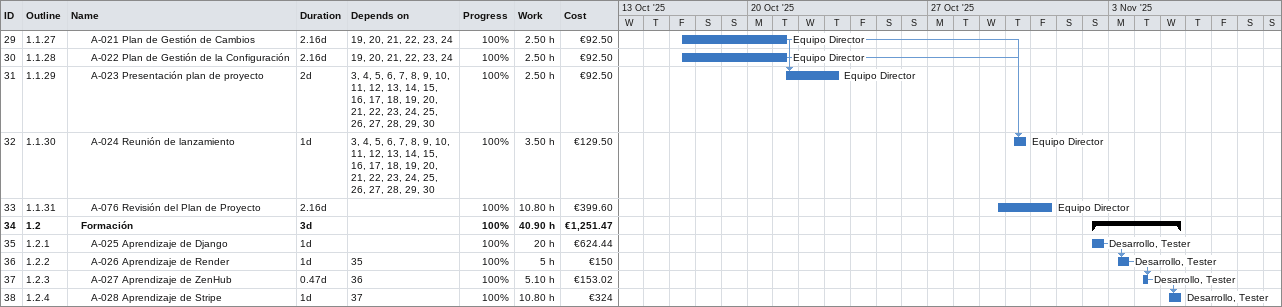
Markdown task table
| ID | WBS | Task | Duration | Start | Finish | Predecessors | Resources | % complete | Work (h) | Cost (€) |
|---|---|---|---|---|---|---|---|---|---|---|
| 29 | 1.1.27 | A-021 Plan de Gestión de Cambios | 2.16d | 2025-10-17 | 2025-10-21 | 19, 20, 21, 22, 23, 24 | Equipo Director | 100 | 2.50 | 92.50 |
| 30 | 1.1.28 | A-022 Plan de Gestión de la Configuración | 2.16d | 2025-10-17 | 2025-10-21 | 19, 20, 21, 22, 23, 24 | Equipo Director | 100 | 2.50 | 92.50 |
| 31 | 1.1.29 | A-023 Presentación plan de proyecto | 2d | 2025-10-21 | 2025-10-23 | 3, 4, 5, 6, 7, 8, 9, 10, 11, 12, 13, 14, 15, 16, 17, 18, 19, 20, 21, 22, 23, 24, 25, 26, 27, 28, 29, 30 | Equipo Director | 100 | 2.50 | 92.50 |
| 32 | 1.1.30 | A-024 Reunión de lanzamiento | 1d | 2025-10-30 | 2025-10-30 | 3, 4, 5, 6, 7, 8, 9, 10, 11, 12, 13, 14, 15, 16, 17, 18, 19, 20, 21, 22, 23, 24, 25, 26, 27, 28, 29, 30 | Equipo Director | 100 | 3.50 | 129.50 |
| 33 | 1.1.31 | A-076 Revisión del Plan de Proyecto | 2.16d | 2025-10-29 | 2025-10-31 |  | Equipo Director | 100 | 10.80 | 399.60 |
| 34 | 1.2 | **Formación** | 3d | 2025-11-02 | 2025-11-05 |  |  | 100 | 40.90 | 1251.47 |
| 35 | 1.2.1 | A-025 Aprendizaje de Django | 1d | 2025-11-02 | 2025-11-02 |  | Desarrollo, Tester | 100 | 20 | 624.44 |
| 36 | 1.2.2 | A-026 Aprendizaje de Render | 1d | 2025-11-03 | 2025-11-03 | 35 | Desarrollo, Tester | 100 | 5 | 150 |
| 37 | 1.2.3 | A-027 Aprendizaje de ZenHub | 0.47d | 2025-11-04 | 2025-11-04 | 36 | Desarrollo, Tester | 100 | 5.10 | 153.02 |
| 38 | 1.2.4 | A-028 Aprendizaje de Stripe | 1d | 2025-11-05 | 2025-11-05 | 37 | Desarrollo, Tester | 100 | 10.80 | 324 |
